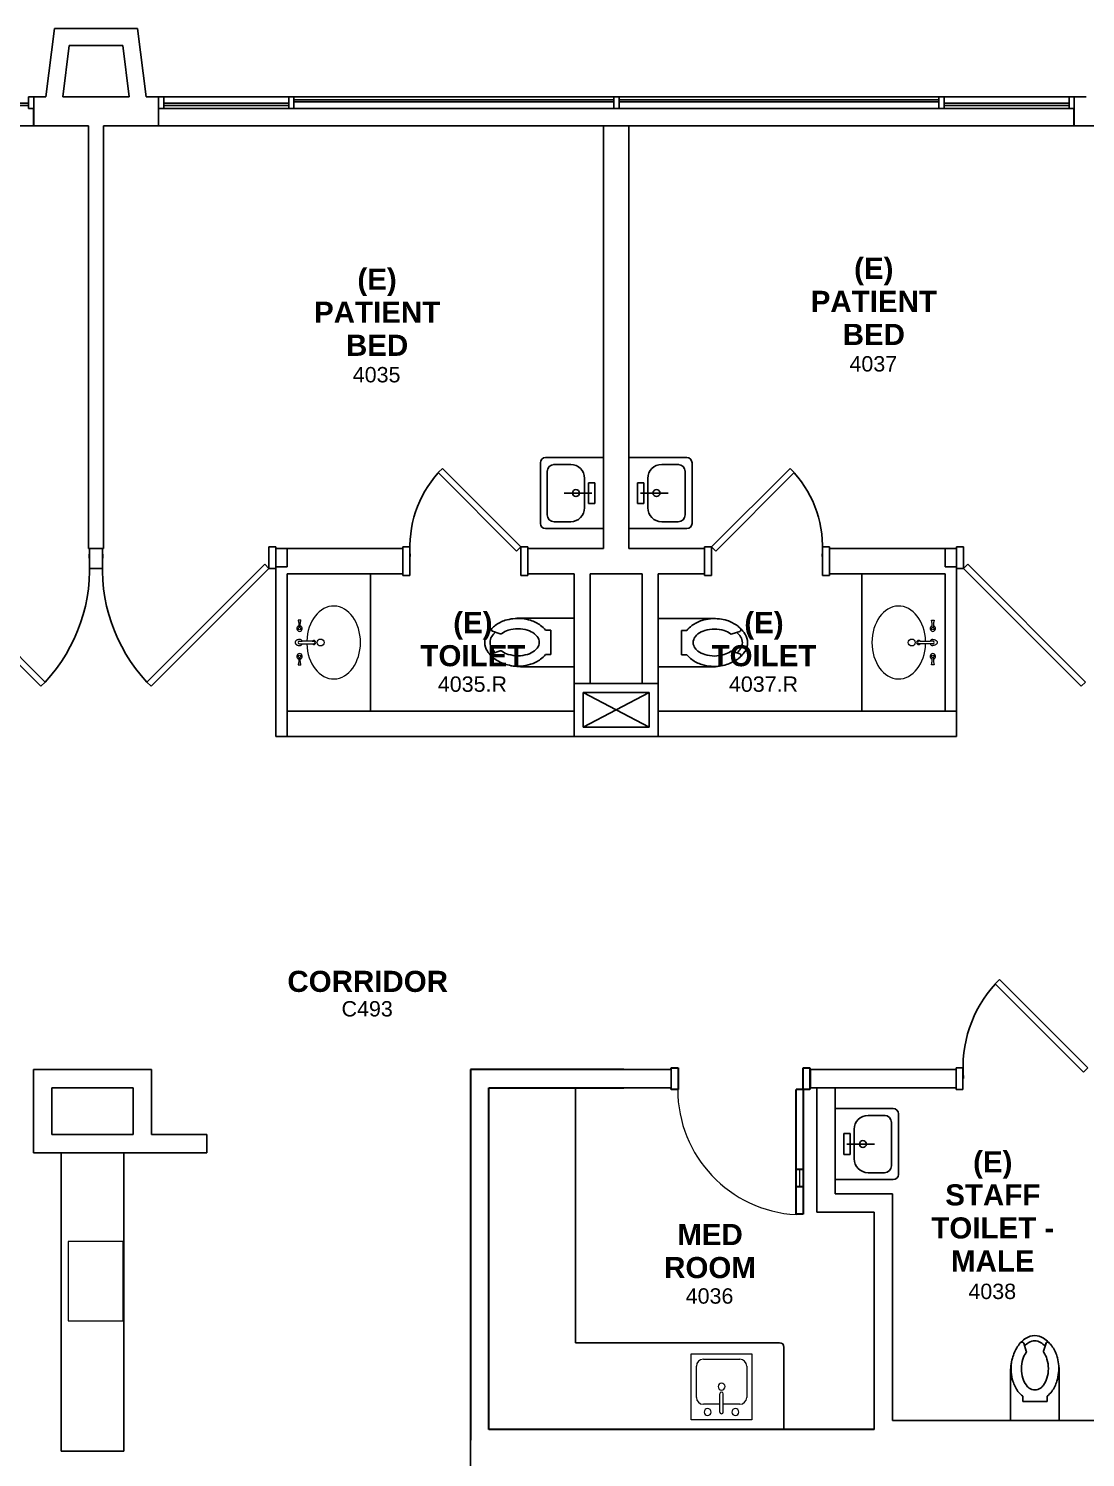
# Model space of a CAD drawing. Header units: inches. Extents: x -3235 to 3296, y 161 to 2924.
# Drawn here: x 2361.1 to 2665.8, y 2164.7 to 2576.5 of the extents above; entities that cross this region are included whole.
import ezdxf

# ---------------------------------------------------------------- set-up
doc = ezdxf.new("R2010")
doc.units = ezdxf.units.IN
doc.header["$LTSCALE"] = 96
doc.header["$MEASUREMENT"] = 0
for name, color, linetype, lineweight in [('A-AREA-IDEN', 4, 'CONTINUOUS', 9), ('A-DOOR-FRAM', 1, 'CONTINUOUS', 30), ('A-DOOR-GLAZ', 1, 'CONTINUOUS', 18)]:
    doc.layers.add(name, color=color, linetype=linetype, lineweight=lineweight)
for name, color, linetype in [('A-DOOR', 2, 'CONTINUOUS'), ('A-FLOR-CASE', 3, 'CONTINUOUS'), ('A-FLOR-PFIX', 2, 'CONTINUOUS'), ('A-GLAZ', 2, 'CONTINUOUS'), ('A-GLAZ-SILL', 1, 'CONTINUOUS'), ('A-SHAFT', 1, 'CONTINUOUS'), ('A-WALL-FULL', 6, 'CONTINUOUS')]:
    doc.layers.add(name, color=color, linetype=linetype)
doc.styles.add('ARIAL', font='arial.ttf')
doc.styles.add('Arial_B', font='arialbd.ttf', dxfattribs={"height": 6.088537})

# ---------------------------------------------------------------- blocks, each defined once
blk = doc.blocks.new('cw-countertop-one-side - cw-countertop-one-side-24D-1623090-258679-fp04')
at = {"layer": 'A-FLOR-CASE'}
blk.add_line((-24, -11.5), (15.63, -11.5), dxfattribs=at)
blk = doc.blocks.new('cw-countertop-one-side - cw-countertop-one-side-24D-1624115-258679-fp04')
at = {"layer": 'A-FLOR-CASE'}
blk.add_line((15.63, 11.5), (-24, 11.5), dxfattribs=at)
blk = doc.blocks.new('Summit-door-single-wrapped - 36x84-N-4089960-258679-fp04')
at = {"layer": 'A-DOOR', "lineweight": 30}
for p, q in [((14.75, -0.56), (12.75, -0.56)), ((12.75, -36.56), (12.75, -0.56)), ((14.75, -0.56), (14.75, -36.56)), ((12.75, -23.56), (14.75, -23.56)), ((12.75, -28.56), (14.75, -28.56)), ((14.75, -36.56), (12.75, -36.56))]:
    blk.add_line(p, q, dxfattribs=at)
at = {"layer": 'A-DOOR', "lineweight": 9}
blk.add_arc((14.75, -0.56), 36.14, 179.9984, 266.8275, dxfattribs=at)
at = {"layer": 'A-DOOR-FRAM'}
for p, q in [((-23.25, 5.69), (-21.25, 5.69)), ((-23.25, 5.19), (-23.25, 5.69)), ((-21.25, 5.69), (-21.25, -0.56)), ((14.75, 5.69), (16.75, 5.69)), ((14.75, -0.56), (14.75, 5.69)), ((16.75, 5.69), (16.75, 5.19)), ((-23.25, -0.56), (-23.25, -0.06)), ((-21.25, -0.56), (-23.25, -0.56)), ((16.75, -0.56), (14.75, -0.56)), ((16.75, -0.06), (16.75, -0.56))]:
    blk.add_line(p, q, dxfattribs=at)
at = {"layer": 'A-DOOR-GLAZ', "lineweight": 9}
blk.add_line((13.75, -23.56), (13.75, -28.56), dxfattribs=at)
blk = doc.blocks.new('nurse work - nurse work-2339894-258679-fp04')
at = {"layer": 'A-FLOR-CASE'}
for p in [(1937.15, 1323.07), (1955.15, 1237.07)]:
    blk.add_line(p, (1937.15, 1237.07), dxfattribs=at)

msp = doc.modelspace()

# ---------------------------------------------------------------- linework, layer by layer
at = {"layer": 'A-DOOR'}
for p, q in [((2480.37, 2449.75), (2479.14, 2448.51)), ((2479.14, 2448.51), (2501.76, 2425.89)), ((2503, 2427.12), (2480.37, 2449.75)), ((2558, 2427.12), (2580.63, 2449.75)), ((2581.86, 2448.51), (2559.24, 2425.89)), ((2580.63, 2449.75), (2581.86, 2448.51)), ((2503, 2427.12), (2501.76, 2425.89)), ((2558, 2427.12), (2559.24, 2425.89)), ((2365.8, 2388.17), (2331.86, 2422.11)), ((2395.2, 2388.17), (2429.14, 2422.11)), ((2430.38, 2420.87), (2429.14, 2422.11)), ((2630.63, 2420.87), (2631.86, 2422.11)), ((2665.8, 2388.17), (2631.86, 2422.11)), ((2330.63, 2420.87), (2364.57, 2386.93)), ((2430.38, 2420.87), (2396.43, 2386.93)), ((2630.63, 2420.87), (2664.57, 2386.93)), ((2364.57, 2386.93), (2365.8, 2388.17)), ((2396.43, 2386.93), (2395.2, 2388.17)), ((2664.57, 2386.93), (2665.8, 2388.17)), ((2641.04, 2302.46), (2639.81, 2301.22)), ((2666.5, 2277), (2641.04, 2302.46)), ((2639.81, 2301.22), (2665.26, 2275.76)), ((2666.5, 2277), (2665.26, 2275.76))]:
    msp.add_line(p, q, dxfattribs=at)
for centre, radius, start, end in [((2503, 2427.12), 31.98, 138.1364, 185), ((2558, 2427.12), 31.98, 355, 41.8636), ((2330.63, 2420.87), 48.05, 317.0874, 5), ((2430.38, 2420.87), 48.05, 175, 222.9126), ((2666.5, 2277), 36, 137.7863, 185)]:
    msp.add_arc(centre, radius, start, end, dxfattribs=at)
at = {"layer": 'A-FLOR-CASE'}
for p, q in [((2518.75, 2197.75), (2518.75, 2271.25)), ((2577.63, 2197.75), (2518.75, 2197.75)), ((2578.88, 2173.75), (2578.88, 2196.5)), ((2578.88, 2172.75), (2578.88, 2173.75))]:
    msp.add_line(p, q, dxfattribs=at)
msp.add_lwpolyline([(2388.5, 2166.5), (2388.5, 2252.5)], dxfattribs=at)
msp.add_arc((2577.63, 2196.5), 1.25, 0, 90, dxfattribs=at)
at = {"layer": 'A-FLOR-PFIX'}
for p, q in [((2508.63, 2433.87), (2508.63, 2451.37)), ((2510.13, 2452.87), (2526.88, 2452.87)), ((2517.38, 2450.87), (2512.43, 2450.87)), ((2525.88, 2452.87), (2526.88, 2452.87)), ((2550.88, 2452.87), (2534.13, 2452.87)), ((2535.13, 2452.87), (2534.13, 2452.87)), ((2543.63, 2450.87), (2548.57, 2450.87)), ((2552.38, 2433.87), (2552.38, 2451.37)), ((2510.63, 2436.37), (2510.63, 2449.07)), ((2521.38, 2438.37), (2521.38, 2446.87)), ((2539.63, 2438.37), (2539.63, 2446.87)), ((2550.38, 2436.37), (2550.38, 2449.07)), ((2523.5, 2442.62), (2515.5, 2442.62)), ((2524.36, 2445.62), (2522.56, 2445.62)), ((2522.56, 2445.62), (2522.56, 2439.62)), ((2524.36, 2439.62), (2524.36, 2445.62)), ((2536.64, 2445.62), (2538.44, 2445.62)), ((2536.64, 2439.62), (2536.64, 2445.62)), ((2537.5, 2442.62), (2545.5, 2442.62)), ((2538.44, 2445.62), (2538.44, 2439.62)), ((2522.56, 2439.62), (2524.36, 2439.62)), ((2538.44, 2439.62), (2536.64, 2439.62)), ((2517.38, 2434.37), (2512.63, 2434.37)), ((2543.63, 2434.37), (2548.38, 2434.37)), ((2526.88, 2432.37), (2510.13, 2432.37)), ((2526.88, 2432.37), (2525.88, 2432.37)), ((2534.13, 2432.37), (2550.88, 2432.37)), ((2534.13, 2432.37), (2535.13, 2432.37)), ((2378.63, 2420.87), (2378.63, 2426.62)), ((2382.38, 2420.87), (2382.38, 2426.62)), ((2432.37, 2427.12), (2430.38, 2427.12)), ((2430.38, 2427.12), (2430.38, 2420.87)), ((2432.37, 2420.87), (2432.37, 2427.12)), ((2469, 2418.87), (2469, 2427.12)), ((2469, 2427.12), (2471, 2427.12)), ((2471, 2427.12), (2471, 2418.87)), ((2503, 2418.87), (2503, 2427.12)), ((2503, 2427.12), (2505, 2427.12)), ((2505, 2427.12), (2505, 2418.87)), ((2556, 2427.12), (2556, 2418.87)), ((2558, 2427.12), (2556, 2427.12)), ((2558, 2418.87), (2558, 2427.12)), ((2590, 2427.12), (2590, 2418.87)), ((2592, 2427.12), (2590, 2427.12)), ((2592, 2418.87), (2592, 2427.12)), ((2628.63, 2420.87), (2628.63, 2427.12)), ((2628.63, 2427.12), (2630.63, 2427.12)), ((2630.63, 2427.12), (2630.63, 2420.87)), ((2380.63, 2420.87), (2378.63, 2420.87)), ((2380.63, 2420.87), (2382.38, 2420.87)), ((2430.38, 2420.87), (2432.37, 2420.87)), ((2471, 2418.87), (2469, 2418.87)), ((2505, 2418.87), (2503, 2418.87)), ((2556, 2418.87), (2558, 2418.87)), ((2590, 2418.87), (2592, 2418.87)), ((2630.63, 2420.87), (2628.63, 2420.87)), ((2501.88, 2406.56), (2518.38, 2406.56)), ((2559.13, 2406.5), (2542.63, 2406.5)), ((2497.07, 2402.09), (2494.87, 2402.81)), ((2510.11, 2403.11), (2511.66, 2403.11)), ((2511.66, 2403.11), (2511.66, 2396.11)), ((2550.89, 2403.05), (2549.34, 2403.05)), ((2549.34, 2403.05), (2549.34, 2396.05)), ((2563.93, 2402.02), (2566.13, 2402.75)), ((2494.85, 2396.4), (2497.07, 2397.14)), ((2566.15, 2396.34), (2563.93, 2397.08)), ((2511.66, 2396.11), (2510.11, 2396.11)), ((2549.34, 2396.05), (2550.89, 2396.05)), ((2518.38, 2392.56), (2503.5, 2392.56)), ((2542.63, 2392.5), (2557.5, 2392.5)), ((2628.5, 2270.75), (2628.5, 2277)), ((2628.5, 2277), (2630.5, 2277)), ((2630.5, 2277), (2630.5, 2270.75)), ((2630.5, 2270.75), (2628.5, 2270.75)), ((2610.38, 2265.25), (2593.63, 2265.25)), ((2594.63, 2265.25), (2593.63, 2265.25)), ((2603.13, 2263.25), (2608.07, 2263.25)), ((2609.88, 2248.75), (2609.88, 2261.44)), ((2611.88, 2246.25), (2611.88, 2263.75)), ((2596.14, 2258), (2597.94, 2258)), ((2596.14, 2252), (2596.14, 2258)), ((2597.94, 2258), (2597.94, 2252)), ((2599.13, 2250.75), (2599.13, 2259.25)), ((2597, 2255), (2605, 2255)), ((2597.94, 2252), (2596.14, 2252)), ((2593.63, 2244.75), (2610.38, 2244.75)), ((2593.63, 2244.75), (2594.63, 2244.75)), ((2603.13, 2246.75), (2607.88, 2246.75)), ((2648.03, 2197.59), (2648.76, 2195.36)), ((2653.71, 2195.36), (2654.44, 2197.57)), ((2644.19, 2176.81), (2644.19, 2188.94)), ((2658.19, 2190.56), (2658.19, 2176.81)), ((2647.74, 2180.77), (2647.74, 2182.33)), ((2654.74, 2180.77), (2647.74, 2180.77)), ((2654.74, 2182.33), (2654.74, 2180.77)), ((2644.19, 2175.31), (2644.19, 2176.81)), ((2658.19, 2176.81), (2658.19, 2175.31))]:
    msp.add_line(p, q, dxfattribs=at)
at = {"layer": 'A-FLOR-PFIX', "lineweight": 9}
for p, q in [((2438.84, 2405.82), (2438.88, 2405.7)), ((2438.88, 2405.7), (2438.92, 2405.57)), ((2438.92, 2405.57), (2438.94, 2405.43)), ((2438.94, 2405.43), (2438.96, 2405.28)), ((2438.96, 2405.28), (2438.97, 2405.11)), ((2438.97, 2405.11), (2438.99, 2404.94)), ((2439.42, 2404.94), (2439.43, 2405.11)), ((2439.43, 2405.11), (2439.45, 2405.28)), ((2439.45, 2405.28), (2439.47, 2405.43)), ((2439.47, 2405.43), (2439.49, 2405.57)), ((2439.49, 2405.57), (2439.52, 2405.7)), ((2439.52, 2405.7), (2439.57, 2405.82)), ((2621.48, 2405.7), (2621.43, 2405.82)), ((2621.51, 2405.57), (2621.48, 2405.7)), ((2621.53, 2405.43), (2621.51, 2405.57)), ((2621.55, 2405.28), (2621.53, 2405.43)), ((2621.57, 2405.11), (2621.55, 2405.28)), ((2621.58, 2404.94), (2621.57, 2405.11)), ((2622.03, 2405.11), (2622.01, 2404.94)), ((2622.04, 2405.28), (2622.03, 2405.11)), ((2622.06, 2405.43), (2622.04, 2405.28)), ((2622.08, 2405.57), (2622.06, 2405.43)), ((2622.12, 2405.7), (2622.08, 2405.57)), ((2622.16, 2405.82), (2622.12, 2405.7)), ((2438.99, 2404.94), (2439, 2404.76)), ((2439, 2404.76), (2439.01, 2404.57)), ((2439.01, 2404.57), (2439.01, 2404.33)), ((2439.01, 2404.36), (2439.02, 2404.13)), ((2439.02, 2404.13), (2439.02, 2403.89)), ((2439.39, 2404.33), (2439.4, 2404.57)), ((2439.39, 2404.13), (2439.39, 2404.36)), ((2439.39, 2403.89), (2439.39, 2404.13)), ((2439.4, 2404.57), (2439.41, 2404.76)), ((2439.41, 2404.76), (2439.42, 2404.94)), ((2621.59, 2404.76), (2621.58, 2404.94)), ((2621.6, 2404.57), (2621.59, 2404.76)), ((2621.61, 2404.33), (2621.6, 2404.57)), ((2621.61, 2404.13), (2621.61, 2404.36)), ((2621.61, 2403.89), (2621.61, 2404.13)), ((2621.99, 2404.36), (2621.98, 2404.13)), ((2621.98, 2404.13), (2621.98, 2403.89)), ((2622, 2404.76), (2621.99, 2404.57)), ((2621.99, 2404.57), (2621.99, 2404.33)), ((2622.01, 2404.94), (2622, 2404.76)), ((2439.2, 2399.97), (2439.99, 2399.97)), ((2439.2, 2399.16), (2439.99, 2399.16)), ((2442.88, 2399.97), (2439.99, 2399.97)), ((2439.99, 2399.16), (2442.88, 2399.16)), ((2442.88, 2399.97), (2443.19, 2399.97)), ((2442.88, 2399.16), (2443.19, 2399.16)), ((2618.12, 2399.97), (2617.81, 2399.97)), ((2618.12, 2399.16), (2617.81, 2399.16)), ((2618.12, 2399.97), (2621.01, 2399.97)), ((2621.01, 2399.16), (2618.12, 2399.16)), ((2621.8, 2399.97), (2621.01, 2399.97)), ((2621.8, 2399.16), (2621.01, 2399.16)), ((2438.88, 2393.42), (2438.83, 2393.31)), ((2438.92, 2393.55), (2438.88, 2393.42)), ((2438.94, 2393.7), (2438.92, 2393.55)), ((2438.96, 2393.85), (2438.94, 2393.7)), ((2438.97, 2394.01), (2438.96, 2393.85)), ((2438.99, 2394.18), (2438.97, 2394.01)), ((2439, 2394.36), (2438.99, 2394.18)), ((2439.01, 2394.56), (2439, 2394.36)), ((2439.02, 2395), (2439.01, 2394.77)), ((2439.01, 2394.8), (2439.01, 2394.56)), ((2439.02, 2395.24), (2439.02, 2395)), ((2439.39, 2395), (2439.39, 2395.24)), ((2439.39, 2394.77), (2439.39, 2395)), ((2439.4, 2394.56), (2439.39, 2394.8)), ((2439.41, 2394.36), (2439.4, 2394.56)), ((2439.42, 2394.18), (2439.41, 2394.36)), ((2439.43, 2394.01), (2439.42, 2394.18)), ((2439.45, 2393.85), (2439.43, 2394.01)), ((2439.46, 2393.7), (2439.45, 2393.85)), ((2439.49, 2393.55), (2439.46, 2393.7)), ((2439.52, 2393.42), (2439.49, 2393.55)), ((2439.57, 2393.31), (2439.52, 2393.42)), ((2621.43, 2393.31), (2621.48, 2393.42)), ((2621.48, 2393.42), (2621.51, 2393.55)), ((2621.51, 2393.55), (2621.54, 2393.7)), ((2621.54, 2393.7), (2621.55, 2393.85)), ((2621.55, 2393.85), (2621.57, 2394.01)), ((2621.57, 2394.01), (2621.58, 2394.18)), ((2621.58, 2394.18), (2621.59, 2394.36)), ((2621.59, 2394.36), (2621.6, 2394.56)), ((2621.6, 2394.56), (2621.61, 2394.8)), ((2621.61, 2395), (2621.61, 2395.24)), ((2621.61, 2394.77), (2621.61, 2395)), ((2621.98, 2395.24), (2621.98, 2395)), ((2621.98, 2395), (2621.99, 2394.77)), ((2621.99, 2394.8), (2621.99, 2394.56)), ((2621.99, 2394.56), (2622, 2394.36)), ((2622, 2394.36), (2622.01, 2394.18)), ((2622.01, 2394.18), (2622.03, 2394.01)), ((2622.03, 2394.01), (2622.04, 2393.85)), ((2622.04, 2393.85), (2622.06, 2393.7)), ((2622.06, 2393.7), (2622.08, 2393.55)), ((2622.08, 2393.55), (2622.12, 2393.42)), ((2622.12, 2393.42), (2622.17, 2393.31)), ((2552.13, 2194.5), (2569.63, 2194.5)), ((2552.13, 2175.5), (2552.13, 2194.5)), ((2553.63, 2182), (2553.63, 2191)), ((2555.63, 2193), (2566.13, 2193)), ((2568.13, 2191), (2568.13, 2182)), ((2569.63, 2194.5), (2569.63, 2175.5)), ((2560.38, 2177.75), (2560.38, 2183)), ((2561.38, 2177.75), (2561.38, 2183)), ((2560.38, 2180), (2555.63, 2180)), ((2566.13, 2180), (2561.38, 2180)), ((2569.63, 2175.5), (2552.13, 2175.5))]:
    msp.add_line(p, q, dxfattribs=at)
at = {"layer": 'A-FLOR-PFIX'}
for centre in [(2518.88, 2442.62), (2542.13, 2442.62), (2601.63, 2255)]:
    msp.add_circle(centre, 1, dxfattribs=at)
at = {"layer": 'A-FLOR-PFIX', "lineweight": 9}
for centre, radius in [((2439.2, 2403.56), 0.375), ((2621.8, 2403.56), 0.375), ((2445.27, 2399.56), 1), ((2615.73, 2399.56), 1), ((2439.2, 2395.56), 0.375), ((2621.8, 2395.56), 0.375)]:
    msp.add_circle(centre, radius, dxfattribs=at)
at = {"layer": 'A-FLOR-PFIX'}
for centre, radius, start, end in [((2510.13, 2451.37), 1.5, 90, 180), ((2512.63, 2448.87), 2, 90, 180), ((2517.38, 2446.87), 4, 0, 90), ((2543.63, 2446.87), 4, 90, 180), ((2548.38, 2448.87), 2, 0, 90), ((2550.88, 2451.37), 1.5, 0, 90), ((2517.38, 2438.37), 4, 270, 0), ((2543.63, 2438.37), 4, 180, 270), ((2510.13, 2433.87), 1.5, 180, 270), ((2512.63, 2436.37), 2, 180, 270), ((2548.38, 2436.37), 2, 270, 0), ((2550.88, 2433.87), 1.5, 270, 0), ((2501.33, 2396.82), 9.56, 107.1416, 126.6846), ((2502.16, 2394.12), 12.38, 96.5859, 107.1416), ((2502.16, 2394.12), 12.38, 72.8586, 96.5859), ((2503, 2396.82), 9.56, 53.3277, 72.8586), ((2558, 2396.75), 9.56, 107.1414, 126.6723), ((2558.84, 2394.06), 12.38, 83.4141, 107.1414), ((2558.84, 2394.06), 12.38, 72.8584, 83.4141), ((2559.67, 2396.75), 9.56, 53.3154, 72.8584), ((2497.24, 2399.56), 4.62, 147.2385, 180), ((2500.24, 2397.64), 8.18, 133.3097, 147.2385), ((2497.24, 2399.56), 3.12, 147.2383, 180), ((2495.03, 2403.29), 0.5, 136.5741, 251.7562), ((2500.24, 2397.64), 6.68, 132.7565, 147.2383), ((2500.06, 2398.53), 7.43, 126.6881, 136.5742), ((2497.23, 2402.56), 0.5, 251.7562, 305.5171), ((2501.33, 2396.82), 6.56, 107.1414, 125.5171), ((2502.16, 2394.12), 9.38, 90, 107.1414), ((2502.16, 2394.12), 9.38, 72.8586, 90), ((2503, 2396.82), 6.56, 53.3276, 72.8586), ((2504.27, 2398.53), 4.43, 38.1352, 53.3276), ((2505.53, 2399.61), 2.76, 323.419, 36.581), ((2504.27, 2398.53), 7.43, 38.1352, 53.3277), ((2556.73, 2398.46), 7.43, 126.6723, 141.8648), ((2555.47, 2399.55), 2.76, 143.419, 216.581), ((2556.73, 2398.46), 4.43, 126.6724, 141.8648), ((2558, 2396.75), 6.56, 107.1414, 126.6724), ((2558.84, 2394.06), 9.38, 90, 107.1414), ((2558.84, 2394.06), 9.38, 72.8586, 90), ((2559.67, 2396.75), 6.56, 54.4829, 72.8586), ((2563.77, 2402.5), 0.5, 234.4829, 288.2438), ((2560.76, 2397.57), 6.68, 32.7617, 47.2435), ((2560.94, 2398.46), 7.43, 43.4258, 53.3119), ((2565.97, 2403.23), 0.5, 288.2438, 43.4259), ((2560.76, 2397.57), 8.18, 32.7615, 46.6903), ((2563.76, 2399.5), 3.12, 360, 32.7617), ((2563.76, 2399.5), 4.62, 360, 32.7615), ((2497.24, 2399.56), 4.62, 180, 212.7617), ((2500.24, 2401.49), 8.18, 212.7617, 237.2317), ((2497.24, 2399.56), 3.12, 180, 212.7616), ((2500.24, 2401.49), 6.68, 212.7616, 226.3142), ((2497.23, 2396.66), 0.5, 54.4829, 108.2438), ((2501.33, 2402.41), 6.56, 234.4829, 252.8586), ((2503, 2402.41), 6.56, 287.1414, 306.6724), ((2504.27, 2400.7), 4.43, 306.6724, 321.8648), ((2556.73, 2400.64), 4.43, 218.1352, 233.3276), ((2558, 2402.35), 6.56, 233.3276, 252.8586), ((2559.67, 2402.35), 6.56, 287.1414, 305.5171), ((2563.77, 2396.6), 0.5, 71.7562, 125.5171), ((2560.76, 2401.43), 8.18, 302.7683, 327.2383), ((2560.76, 2401.43), 6.68, 313.6858, 327.2384), ((2563.76, 2399.5), 3.12, 327.2384, 0), ((2563.76, 2399.5), 4.62, 327.2383, 0), ((2495, 2395.93), 0.5, 108.2438, 225.6721), ((2502.21, 2404.55), 11.82, 237.2317, 255.0712), ((2503.5, 2409.4), 16.84, 255.0712, 270), ((2502.16, 2405.11), 9.38, 252.8586, 270), ((2502.16, 2405.11), 12.38, 261.7349, 287.1415), ((2502.16, 2405.11), 9.38, 270, 287.1414), ((2503, 2402.41), 9.56, 287.1415, 306.6722), ((2504.27, 2400.7), 7.43, 306.6722, 321.8648), ((2556.73, 2400.64), 7.43, 218.1352, 233.3278), ((2558, 2402.35), 9.56, 233.3278, 252.8585), ((2558.84, 2405.04), 12.38, 252.8585, 278.2651), ((2558.84, 2405.04), 9.38, 252.8586, 270), ((2557.5, 2409.34), 16.84, 270, 284.9288), ((2558.84, 2405.04), 9.38, 270, 287.1414), ((2558.79, 2404.49), 11.82, 284.9288, 302.7683), ((2566, 2395.87), 0.5, 314.3279, 71.7562), ((2610.38, 2263.75), 1.5, 0, 90), ((2603.13, 2259.25), 4, 90, 180), ((2607.88, 2261.25), 2, 0, 90), ((2603.13, 2250.75), 4, 180, 270), ((2607.88, 2248.75), 2, 270, 0), ((2610.38, 2246.25), 1.5, 270, 0), ((2651.19, 2195.19), 4.62, 90, 122.7617), ((2651.19, 2195.19), 4.62, 57.2385, 90), ((2656.18, 2190.23), 11.82, 147.2317, 165.0712), ((2653.11, 2192.2), 8.18, 122.7617, 147.2317), ((2647.55, 2197.44), 0.5, 18.2438, 135.6721), ((2653.11, 2192.2), 6.68, 122.7616, 136.3142), ((2648.29, 2195.21), 0.5, 324.4829, 18.2438), ((2651.19, 2195.19), 3.12, 90, 122.7616), ((2651.19, 2195.19), 3.12, 57.2383, 90), ((2649.26, 2192.2), 6.68, 42.7565, 57.2383), ((2649.26, 2192.2), 8.18, 43.3097, 57.2385), ((2654.19, 2195.21), 0.5, 161.7562, 215.5171), ((2654.91, 2197.41), 0.5, 46.5741, 161.7562), ((2650.15, 2192.38), 7.43, 36.6881, 46.5742), ((2648.44, 2191.11), 9.56, 17.1416, 36.6846), ((2661.02, 2188.94), 16.84, 165.0712, 180), ((2656.73, 2190.27), 12.38, 171.7349, 197.1415), ((2656.73, 2190.27), 9.38, 162.8586, 180), ((2654.03, 2191.11), 6.56, 144.4829, 162.8586), ((2648.44, 2191.11), 6.56, 17.1414, 35.5171), ((2645.74, 2190.27), 9.38, 0, 17.1414), ((2645.74, 2190.27), 12.38, 6.5859, 17.1416), ((2645.74, 2190.27), 12.38, 342.8586, 6.5859), ((2656.73, 2190.27), 9.38, 180, 197.1414), ((2654.03, 2189.44), 6.56, 197.1414, 216.6724), ((2648.44, 2189.44), 6.56, 323.3276, 342.8586), ((2645.74, 2190.27), 9.38, 342.8586, 360), ((2654.03, 2189.44), 9.56, 197.1415, 216.6722), ((2652.32, 2188.17), 7.43, 216.6722, 231.8648), ((2652.32, 2188.17), 4.43, 216.6724, 231.8648), ((2651.24, 2186.91), 2.76, 233.419, 306.581), ((2650.15, 2188.17), 4.43, 308.1352, 323.3276), ((2650.15, 2188.17), 7.43, 308.1352, 323.3277), ((2648.44, 2189.44), 9.56, 323.3277, 342.8586)]:
    msp.add_arc(centre, radius, start, end, dxfattribs=at)
at = {"layer": 'A-FLOR-PFIX', "lineweight": 9}
for centre, radius, start, end in [((2439.2, 2403.56), 0.787, 103.9161, 76.0839), ((2621.8, 2403.56), 0.787, 103.9161, 76.0839), ((2439.2, 2399.56), 0.406, 90, 270), ((2439.2, 2399.56), 0.89, 27.1409, 90), ((2439.2, 2399.56), 0.89, 270, 332.8591), ((2443.31, 2399.56), 0.594, 223.2914, 137.0225), ((2443.19, 2399.56), 0.406, 270, 90), ((2617.69, 2399.56), 0.594, 42.9775, 316.7086), ((2617.81, 2399.56), 0.406, 90, 270), ((2621.8, 2399.56), 0.89, 90, 152.8591), ((2621.8, 2399.56), 0.89, 207.1409, 270), ((2621.8, 2399.56), 0.406, 270, 90), ((2439.2, 2395.56), 0.787, 283.9161, 256.0839), ((2621.8, 2395.56), 0.787, 283.9161, 256.0839), ((2555.63, 2191), 2, 90, 180), ((2566.13, 2191), 2, 0, 90), ((2560.88, 2185.09), 1, 0, 180), ((2560.88, 2185.09), 1, 180, 0), ((2560.88, 2183), 0.5, 0, 180), ((2555.63, 2182), 2, 180, 270), ((2556.87, 2177.75), 1, 0, 180), ((2564.88, 2177.75), 1, 0, 180), ((2566.13, 2182), 2, 270, 0), ((2556.87, 2177.75), 1, 180, 0), ((2560.88, 2177.75), 0.5, 180, 0), ((2564.88, 2177.75), 1, 180, 0)]:
    msp.add_arc(centre, radius, start, end, dxfattribs=at)
for centre, start_param, end_param in [((2449.02, 2399.56), 1.609473, 7.815305), ((2611.98, 2399.56), 4.751065, 10.956898)]:
    msp.add_ellipse(centre, major_axis=(0, 10.5), ratio=0.737968, start_param=start_param, end_param=end_param, dxfattribs=at)
for points, knots in [([(2439.2, 2406.04), (2439.15, 2406.04), (2439.04, 2406.03), (2438.91, 2405.99), (2438.82, 2405.95), (2438.8, 2405.93), (2438.79, 2405.92), (2438.79, 2405.91), (2438.79, 2405.91), (2438.79, 2405.9), (2438.79, 2405.89), (2438.79, 2405.89), (2438.8, 2405.88), (2438.81, 2405.86), (2438.83, 2405.83), (2438.84, 2405.82)], [0, 0, 0, 0, 0.166667, 0.333333, 0.5, 0.666667, 0.708333, 0.75, 0.791667, 0.833333, 0.869792, 0.895833, 0.916667, 0.958333, 1, 1, 1, 1]), ([(2439.57, 2405.82), (2439.58, 2405.83), (2439.6, 2405.86), (2439.61, 2405.88), (2439.61, 2405.89), (2439.62, 2405.89), (2439.62, 2405.9), (2439.62, 2405.91), (2439.62, 2405.91), (2439.62, 2405.92), (2439.61, 2405.93), (2439.61, 2405.94), (2439.59, 2405.95), (2439.58, 2405.96), (2439.56, 2405.96), (2439.54, 2405.97), (2439.52, 2405.98), (2439.48, 2406), (2439.41, 2406.02), (2439.31, 2406.04), (2439.23, 2406.04), (2439.2, 2406.04)], [0, 0, 0, 0, 0.041667, 0.083333, 0.104167, 0.130208, 0.166667, 0.208333, 0.25, 0.291667, 0.333333, 0.416667, 0.458333, 0.5, 0.541667, 0.583333, 0.625, 0.666667, 0.75, 0.916667, 1, 1, 1, 1]), ([(2621.43, 2405.82), (2621.42, 2405.83), (2621.4, 2405.86), (2621.39, 2405.88), (2621.39, 2405.89), (2621.38, 2405.89), (2621.38, 2405.9), (2621.38, 2405.91), (2621.38, 2405.91), (2621.38, 2405.92), (2621.39, 2405.93), (2621.4, 2405.94), (2621.43, 2405.96), (2621.53, 2406.01), (2621.69, 2406.04), (2621.8, 2406.04)], [-1, -1, -1, -1, -0.958333, -0.916667, -0.895833, -0.869792, -0.833333, -0.791667, -0.75, -0.708333, -0.666667, -0.583333, -0.5, -0.333333, 0, 0, 0, 0]), ([(2621.8, 2406.04), (2621.85, 2406.04), (2621.96, 2406.03), (2622.07, 2406), (2622.12, 2405.98), (2622.15, 2405.96), (2622.17, 2405.96), (2622.18, 2405.95), (2622.19, 2405.94), (2622.2, 2405.93), (2622.21, 2405.93), (2622.21, 2405.92), (2622.21, 2405.91), (2622.21, 2405.91), (2622.21, 2405.9), (2622.21, 2405.89), (2622.21, 2405.89), (2622.2, 2405.88), (2622.19, 2405.86), (2622.17, 2405.83), (2622.16, 2405.82)], [-1, -1, -1, -1, -0.833333, -0.666667, -0.583333, -0.541667, -0.5, -0.458333, -0.416667, -0.375, -0.333333, -0.291667, -0.25, -0.208333, -0.166667, -0.130208, -0.104167, -0.083333, -0.041667, 0, 0, 0, 0]), ([(2439.2, 2400.45), (2439.17, 2400.45), (2439.1, 2400.45), (2438.95, 2400.43), (2438.78, 2400.39), (2438.6, 2400.33), (2438.47, 2400.27), (2438.35, 2400.2), (2438.17, 2400.09), (2438.05, 2399.96), (2437.98, 2399.84), (2437.96, 2399.79), (2437.92, 2399.71), (2437.91, 2399.62), (2437.91, 2399.56)], [0, 0, 0, 0, 0.076923, 0.153846, 0.307692, 0.384615, 0.461538, 0.538462, 0.615385, 0.807692, 0.831731, 0.855769, 0.903846, 1, 1, 1, 1]), ([(2437.91, 2399.56), (2437.91, 2399.52), (2437.92, 2399.43), (2437.96, 2399.32), (2438, 2399.25), (2438.05, 2399.17), (2438.13, 2399.09), (2438.23, 2399), (2438.35, 2398.92), (2438.47, 2398.85), (2438.67, 2398.77), (2438.93, 2398.69), (2439.12, 2398.67), (2439.2, 2398.67)], [0, 0, 0, 0, 0.076923, 0.153846, 0.192308, 0.230769, 0.307692, 0.384615, 0.461538, 0.538462, 0.615385, 0.807692, 1, 1, 1, 1]), ([(2621.8, 2400.45), (2621.88, 2400.45), (2622.07, 2400.43), (2622.33, 2400.36), (2622.53, 2400.27), (2622.65, 2400.2), (2622.77, 2400.13), (2622.87, 2400.04), (2622.95, 2399.95), (2623, 2399.88), (2623.04, 2399.8), (2623.08, 2399.7), (2623.09, 2399.61), (2623.09, 2399.56)], [-1, -1, -1, -1, -0.807692, -0.615385, -0.538462, -0.461538, -0.384615, -0.307692, -0.230769, -0.192308, -0.153846, -0.076923, 0, 0, 0, 0]), ([(2623.09, 2399.56), (2623.09, 2399.5), (2623.08, 2399.42), (2623.04, 2399.33), (2623.02, 2399.28), (2622.95, 2399.16), (2622.83, 2399.04), (2622.65, 2398.92), (2622.49, 2398.83), (2622.26, 2398.75), (2622.01, 2398.69), (2621.86, 2398.67), (2621.8, 2398.67)], [-1, -1, -1, -1, -0.903846, -0.855769, -0.831731, -0.807692, -0.615385, -0.538462, -0.461538, -0.307692, -0.153846, 0, 0, 0, 0]), ([(2438.83, 2393.31), (2438.82, 2393.29), (2438.81, 2393.27), (2438.8, 2393.25), (2438.79, 2393.24), (2438.79, 2393.23), (2438.79, 2393.22), (2438.78, 2393.22), (2438.78, 2393.21), (2438.79, 2393.2), (2438.79, 2393.2), (2438.8, 2393.19), (2438.81, 2393.18), (2438.83, 2393.17), (2438.85, 2393.16), (2438.87, 2393.15), (2438.89, 2393.14), (2438.93, 2393.13), (2439, 2393.11), (2439.09, 2393.09), (2439.17, 2393.08), (2439.2, 2393.08)], [0, 0, 0, 0, 0.041667, 0.083333, 0.104167, 0.130208, 0.166667, 0.208333, 0.25, 0.291667, 0.333333, 0.416667, 0.458333, 0.5, 0.541667, 0.583333, 0.625, 0.666667, 0.75, 0.916667, 1, 1, 1, 1]), ([(2439.2, 2393.08), (2439.26, 2393.08), (2439.36, 2393.09), (2439.49, 2393.13), (2439.58, 2393.17), (2439.61, 2393.19), (2439.62, 2393.2), (2439.62, 2393.21), (2439.62, 2393.22), (2439.62, 2393.22), (2439.61, 2393.23), (2439.61, 2393.24), (2439.61, 2393.25), (2439.59, 2393.27), (2439.58, 2393.29), (2439.57, 2393.31)], [0, 0, 0, 0, 0.166667, 0.333333, 0.5, 0.666667, 0.708333, 0.75, 0.791667, 0.833333, 0.869792, 0.895833, 0.916667, 0.958333, 1, 1, 1, 1]), ([(2621.8, 2393.08), (2621.74, 2393.08), (2621.64, 2393.09), (2621.53, 2393.13), (2621.47, 2393.15), (2621.44, 2393.16), (2621.43, 2393.17), (2621.41, 2393.18), (2621.4, 2393.18), (2621.39, 2393.19), (2621.39, 2393.2), (2621.38, 2393.2), (2621.38, 2393.21), (2621.38, 2393.22), (2621.38, 2393.22), (2621.39, 2393.23), (2621.39, 2393.24), (2621.39, 2393.25), (2621.41, 2393.27), (2621.42, 2393.29), (2621.43, 2393.31)], [-1, -1, -1, -1, -0.833333, -0.666667, -0.583333, -0.541667, -0.5, -0.458333, -0.416667, -0.375, -0.333333, -0.291667, -0.25, -0.208333, -0.166667, -0.130208, -0.104167, -0.083333, -0.041667, 0, 0, 0, 0]), ([(2622.17, 2393.31), (2622.18, 2393.29), (2622.19, 2393.27), (2622.2, 2393.25), (2622.21, 2393.24), (2622.21, 2393.23), (2622.21, 2393.22), (2622.22, 2393.22), (2622.22, 2393.21), (2622.21, 2393.2), (2622.21, 2393.2), (2622.2, 2393.19), (2622.16, 2393.17), (2622.06, 2393.12), (2621.91, 2393.08), (2621.8, 2393.08)], [-1, -1, -1, -1, -0.958333, -0.916667, -0.895833, -0.869792, -0.833333, -0.791667, -0.75, -0.708333, -0.666667, -0.583333, -0.5, -0.333333, 0, 0, 0, 0])]:
    msp.add_open_spline(points, degree=3, knots=knots, dxfattribs=at)
at = {"layer": 'A-GLAZ'}
for p, q in [((2361.06, 2555), (2325.06, 2555)), ((2325.06, 2554.37), (2361.06, 2554.37)), ((2361.06, 2554.37), (2361.06, 2555)), ((2400.07, 2556.87), (2398.57, 2556.87)), ((2398.57, 2556.87), (2398.57, 2553.5)), ((2398.57, 2553.5), (2400.07, 2553.5)), ((2400.07, 2553.5), (2400.07, 2556.87)), ((2436.07, 2555), (2400.07, 2555)), ((2400.07, 2555), (2400.07, 2554.37)), ((2400.07, 2554.37), (2436.07, 2554.37)), ((2436.07, 2554.37), (2436.07, 2555)), ((2529.82, 2556), (2437.57, 2556)), ((2437.57, 2556), (2437.57, 2555.37)), ((2437.57, 2555.37), (2529.82, 2555.37)), ((2529.82, 2555.37), (2529.82, 2556)), ((2623.57, 2556), (2531.32, 2556)), ((2531.32, 2556), (2531.32, 2555.37)), ((2531.32, 2555.37), (2623.57, 2555.37)), ((2623.57, 2555.37), (2623.57, 2556)), ((2661.07, 2555), (2625.07, 2555)), ((2625.07, 2555), (2625.07, 2554.37)), ((2625.07, 2554.37), (2661.07, 2554.37)), ((2661.07, 2554.37), (2661.07, 2555))]:
    msp.add_line(p, q, dxfattribs=at)
at = {"layer": 'A-GLAZ', "extrusion": (0, 0, -1)}
for p, q in [((2362.56, 2556.87), (2361.06, 2556.87)), ((2361.06, 2556.87), (2361.06, 2553.5)), ((2361.06, 2553.5), (2362.56, 2553.5)), ((2362.56, 2553.5), (2362.56, 2556.87)), ((2437.57, 2556.87), (2436.07, 2556.87)), ((2436.07, 2556.87), (2436.07, 2553.5)), ((2436.07, 2553.5), (2437.57, 2553.5)), ((2437.57, 2553.5), (2437.57, 2556.87)), ((2531.32, 2556.87), (2529.82, 2556.87)), ((2529.82, 2556.87), (2529.82, 2553.5)), ((2529.82, 2553.5), (2531.32, 2553.5)), ((2531.32, 2553.5), (2531.32, 2556.87)), ((2625.07, 2556.87), (2623.57, 2556.87)), ((2623.57, 2556.87), (2623.57, 2553.5)), ((2623.57, 2553.5), (2625.07, 2553.5)), ((2625.07, 2553.5), (2625.07, 2556.87)), ((2662.57, 2556.87), (2661.07, 2556.87)), ((2661.07, 2556.87), (2661.07, 2553.5)), ((2661.07, 2553.5), (2662.57, 2553.5)), ((2662.57, 2553.5), (2662.57, 2556.87))]:
    msp.add_line(p, q, dxfattribs=at)
at = {"layer": 'A-GLAZ-SILL'}
for p, q in [((2436.07, 2556.87), (2400.07, 2556.87)), ((2436.07, 2553.5), (2400.07, 2553.5)), ((2529.82, 2556.87), (2437.57, 2556.87)), ((2529.82, 2553.5), (2437.57, 2553.5)), ((2623.57, 2556.87), (2531.32, 2556.87)), ((2623.57, 2553.5), (2531.32, 2553.5)), ((2661.07, 2556.87), (2625.07, 2556.87)), ((2661.07, 2553.5), (2625.07, 2553.5))]:
    msp.add_line(p, q, dxfattribs=at)
at = {"layer": 'A-SHAFT'}
for p, q in [((2521, 2385.12), (2540, 2375.12)), ((2521, 2375.12), (2540, 2385.12))]:
    msp.add_line(p, q, dxfattribs=at)
at = {"layer": 'A-WALL-FULL'}
for p, q in [((2368.5, 2576.5), (2366.05, 2556.87)), ((2392.5, 2576.5), (2368.5, 2576.5)), ((2394.95, 2556.87), (2392.5, 2576.5)), ((2370.96, 2556.87), (2372.8, 2571.62)), ((2372.8, 2571.62), (2388.2, 2571.62)), ((2388.2, 2571.62), (2390.04, 2556.87)), ((2362.49, 2548.5), (2362.49, 2553.5)), ((2362.5, 2553.5), (2362.5, 2548.5)), ((2366.05, 2556.87), (2362.56, 2556.87)), ((2362.56, 2556.87), (2362.56, 2548.5)), ((2390.04, 2556.87), (2370.96, 2556.87)), ((2398.57, 2556.87), (2394.95, 2556.87)), ((2398.57, 2548.5), (2398.57, 2556.87)), ((2662.49, 2548.5), (2662.49, 2553.5)), ((2662.5, 2553.5), (2662.5, 2548.5)), ((2666.05, 2556.87), (2662.57, 2556.87)), ((2662.57, 2556.87), (2662.57, 2548.5)), ((1782.63, 2548.5), (2378.38, 2548.5)), ((2378.38, 2548.5), (2378.38, 2426.62)), ((2382.63, 2426.62), (2382.63, 2548.5)), ((2382.63, 2548.5), (2678.38, 2548.5)), ((2526.88, 2548.5), (2526.88, 2426.62)), ((2534.13, 2426.62), (2534.13, 2548.5)), ((2378.38, 2426.62), (2382.63, 2426.62)), ((2432.37, 2426.62), (2432.37, 2372.5)), ((2469, 2426.62), (2432.37, 2426.62)), ((2435.63, 2421.37), (2435.63, 2426.62)), ((2469, 2419.37), (2469, 2426.62)), ((2526.88, 2426.62), (2505, 2426.62)), ((2505, 2426.62), (2505, 2419.37)), ((2556, 2426.62), (2534.13, 2426.62)), ((2556, 2419.37), (2556, 2426.62)), ((2628.63, 2426.62), (2592, 2426.62)), ((2592, 2426.62), (2592, 2419.37)), ((2625.38, 2421.37), (2625.38, 2426.62)), ((2628.63, 2372.5), (2628.63, 2426.62)), ((2432.37, 2421.37), (2435.63, 2421.37)), ((2435.63, 2419.37), (2435.63, 2372.5)), ((2435.63, 2419.37), (2469, 2419.37)), ((2505, 2419.37), (2518.38, 2419.37)), ((2518.38, 2419.37), (2518.38, 2372.5)), ((2523, 2419.37), (2538, 2419.37)), ((2523, 2387.75), (2523, 2419.37)), ((2538, 2419.37), (2538, 2387.75)), ((2542.63, 2419.37), (2556, 2419.37)), ((2542.63, 2419.37), (2542.63, 2372.5)), ((2592, 2419.37), (2625.38, 2419.37)), ((2628.63, 2421.37), (2625.38, 2421.37)), ((2625.38, 2419.37), (2625.38, 2379.75)), ((2518.38, 2387.75), (2542.63, 2387.75)), ((2521, 2375.12), (2521, 2385.12)), ((2521, 2385.12), (2540, 2385.12)), ((2540, 2385.12), (2540, 2375.12)), ((2518.38, 2379.75), (2435.63, 2379.75)), ((2628.63, 2379.75), (2542.63, 2379.75)), ((2432.37, 2372.5), (2628.63, 2372.5)), ((2540, 2375.12), (2521, 2375.12)), ((2362.5, 2276.5), (2362.5, 2252.5)), ((2396.5, 2276.5), (2362.5, 2276.5)), ((2396.5, 2257.75), (2396.5, 2276.5)), ((2546.38, 2276.5), (2532.75, 2276.5)), ((2546.38, 2271.25), (2546.38, 2276.5)), ((2628.5, 2276.5), (2586.5, 2276.5)), ((2586.5, 2276.5), (2586.5, 2271.25)), ((2628.5, 2271.25), (2628.5, 2276.5)), ((2367.75, 2257.75), (2367.75, 2271.25)), ((2367.75, 2271.25), (2391.25, 2271.25)), ((2391.25, 2271.25), (2391.25, 2257.75)), ((2532.75, 2271.25), (2546.38, 2271.25)), ((2586.5, 2271.25), (2628.5, 2271.25)), ((2588.38, 2271.25), (2588.38, 2235.37)), ((2593.63, 2240.62), (2593.63, 2271.25)), ((2391.25, 2257.75), (2367.75, 2257.75)), ((2396.5, 2257.75), (2412.5, 2257.75)), ((2412.5, 2257.75), (2412.5, 2252.5)), ((2362.5, 2252.5), (2388.5, 2252.5)), ((2412.5, 2252.5), (2388.5, 2252.5)), ((2610.13, 2240.62), (2593.63, 2240.62)), ((2610.13, 2175.31), (2610.13, 2240.62)), ((2588.38, 2235.37), (2604.88, 2235.37)), ((2604.88, 2235.37), (2604.88, 2172.75)), ((2669.19, 2175.31), (2610.13, 2175.31)), ((2488.5, 2124.37), (2488.5, 2169.62))]:
    msp.add_line(p, q, dxfattribs=at)
at = {"layer": 'A-WALL-FULL', "lineweight": 30}
for p, q in [((2532.75, 2276.5), (2488.5, 2276.5)), ((2488.5, 2276.5), (2488.5, 2169.62)), ((2586.5, 2276.5), (2586.38, 2276.5)), ((2586.38, 2276.5), (2586.38, 2271.25)), ((2493.75, 2271.25), (2532.75, 2271.25)), ((2493.75, 2172.75), (2493.75, 2271.25)), ((2586.38, 2271.25), (2586.5, 2271.25)), ((2604.88, 2172.75), (2493.75, 2172.75))]:
    msp.add_line(p, q, dxfattribs=at)
at = {"layer": 'A-WALL-FULL', "lineweight": 18}
for p, q in [((2388.38, 2226.95), (2372.5, 2226.95)), ((2372.5, 2226.95), (2372.5, 2204.09)), ((2388.38, 2204.09), (2388.38, 2226.95)), ((2372.5, 2204.09), (2388.38, 2204.09))]:
    msp.add_line(p, q, dxfattribs=at)

# ---------------------------------------------------------------- block references
at = {"layer": 'A-DOOR'}
msp.add_blockref('Summit-door-single-wrapped - 36x84-N-4089960-258679-fp04', (2569.63, 2271.31), dxfattribs=at)
at = {"layer": 'A-FLOR-CASE'}
for name, p, rotation in [('cw-countertop-one-side - cw-countertop-one-side-24D-1623090-258679-fp04', (2448.13, 2403.75), 89.99999999999982), ('cw-countertop-one-side - cw-countertop-one-side-24D-1624115-258679-fp04', (2612.88, 2403.75), 90.00000000000018)]:
    msp.add_blockref(name, p, dxfattribs=dict(at, rotation=rotation))
msp.add_blockref('nurse work - nurse work-2339894-258679-fp04', (433.35, 929.43), dxfattribs=at)

# ---------------------------------------------------------------- texts
at = {"layer": 'A-AREA-IDEN', "attachment_point": 2, "line_spacing_factor": 0.938532}
for s, insert, char_height, width, style in [('(E)\\PPATIENT\\PBED', (2604.78, 2510.45), 6.089, 41.976, 'Arial_B'), ('(E)\\PPATIENT\\PBED', (2461.56, 2507.32), 6.089, 41.976, 'Arial_B'), ('4037', (2604.64, 2482.09), 4.426, 16.416, 'ARIAL'), ('4037', (2604.64, 2482.09), 4.426, 16.416, 'ARIAL'), ('4035', (2461.42, 2478.96), 4.426, 16.416, 'ARIAL'), ('4035', (2461.42, 2478.96), 4.426, 16.416, 'ARIAL'), ('(E)\\PTOILET', (2489.18, 2408.33), 6.089, 35.136, 'Arial_B'), ('(E)\\PTOILET', (2573.12, 2408.33), 6.089, 35.136, 'Arial_B'), ('4035.R', (2489.04, 2389.78), 4.426, 23.76, 'ARIAL'), ('4035.R', (2489.04, 2389.78), 4.426, 23.76, 'ARIAL'), ('4037.R', (2572.98, 2389.78), 4.426, 23.76, 'ARIAL'), ('4037.R', (2572.98, 2389.78), 4.426, 23.76, 'ARIAL'), ('CORRIDOR', (2458.84, 2304.94), 6.089, 53.784, 'Arial_B'), ('C493', (2458.7, 2296.2), 4.426, 17.604, 'ARIAL'), ('C493', (2458.7, 2296.2), 4.426, 17.604, 'ARIAL'), ('(E)\\PSTAFF\\PTOILET -\\PMALE', (2639.09, 2252.93), 6.089, 41.184, 'Arial_B'), ('MED\\PROOM', (2557.56, 2231.98), 6.089, 30.744, 'Arial_B'), ('4036', (2557.42, 2213.43), 4.426, 16.416, 'ARIAL'), ('4036', (2557.42, 2213.43), 4.426, 16.416, 'ARIAL'), ('4038', (2638.94, 2214.76), 4.426, 16.416, 'ARIAL'), ('4038', (2638.94, 2214.76), 4.426, 16.416, 'ARIAL')]:
    msp.add_mtext(s, dxfattribs=dict(at, insert=insert, char_height=char_height, width=width, style=style))

doc.saveas('drawing.dxf')
